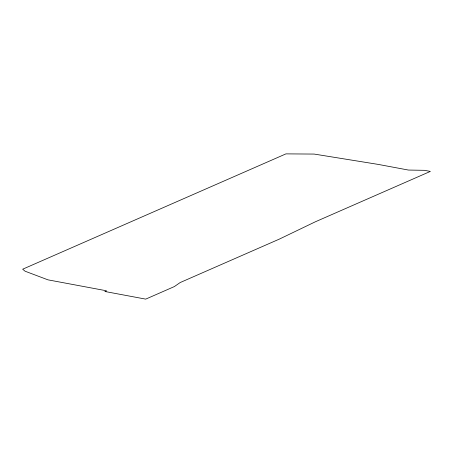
<?xml version="1.0" encoding="UTF-8"?>
<svg xmlns="http://www.w3.org/2000/svg" width="453" height="453" viewBox="0 0 453 453"><rect width="100%" height="100%" fill="white"/><g stroke="black" fill="none" stroke-linecap="round" stroke-linejoin="round"><path stroke-width="0.68" d="M105.685 291.636L106.438 290.775L47.967 279.846L25.136 271.234L22.65 269.212L285.939 153.878L314.156 154.071L378.159 164.394L408.43 170.056L424.495 170.322L430.35 171.415L315.294 221.817L279.314 239.122L180.158 282.553L174.411 286.551L145.719 299.122L104.836 291.477"/></g></svg>
